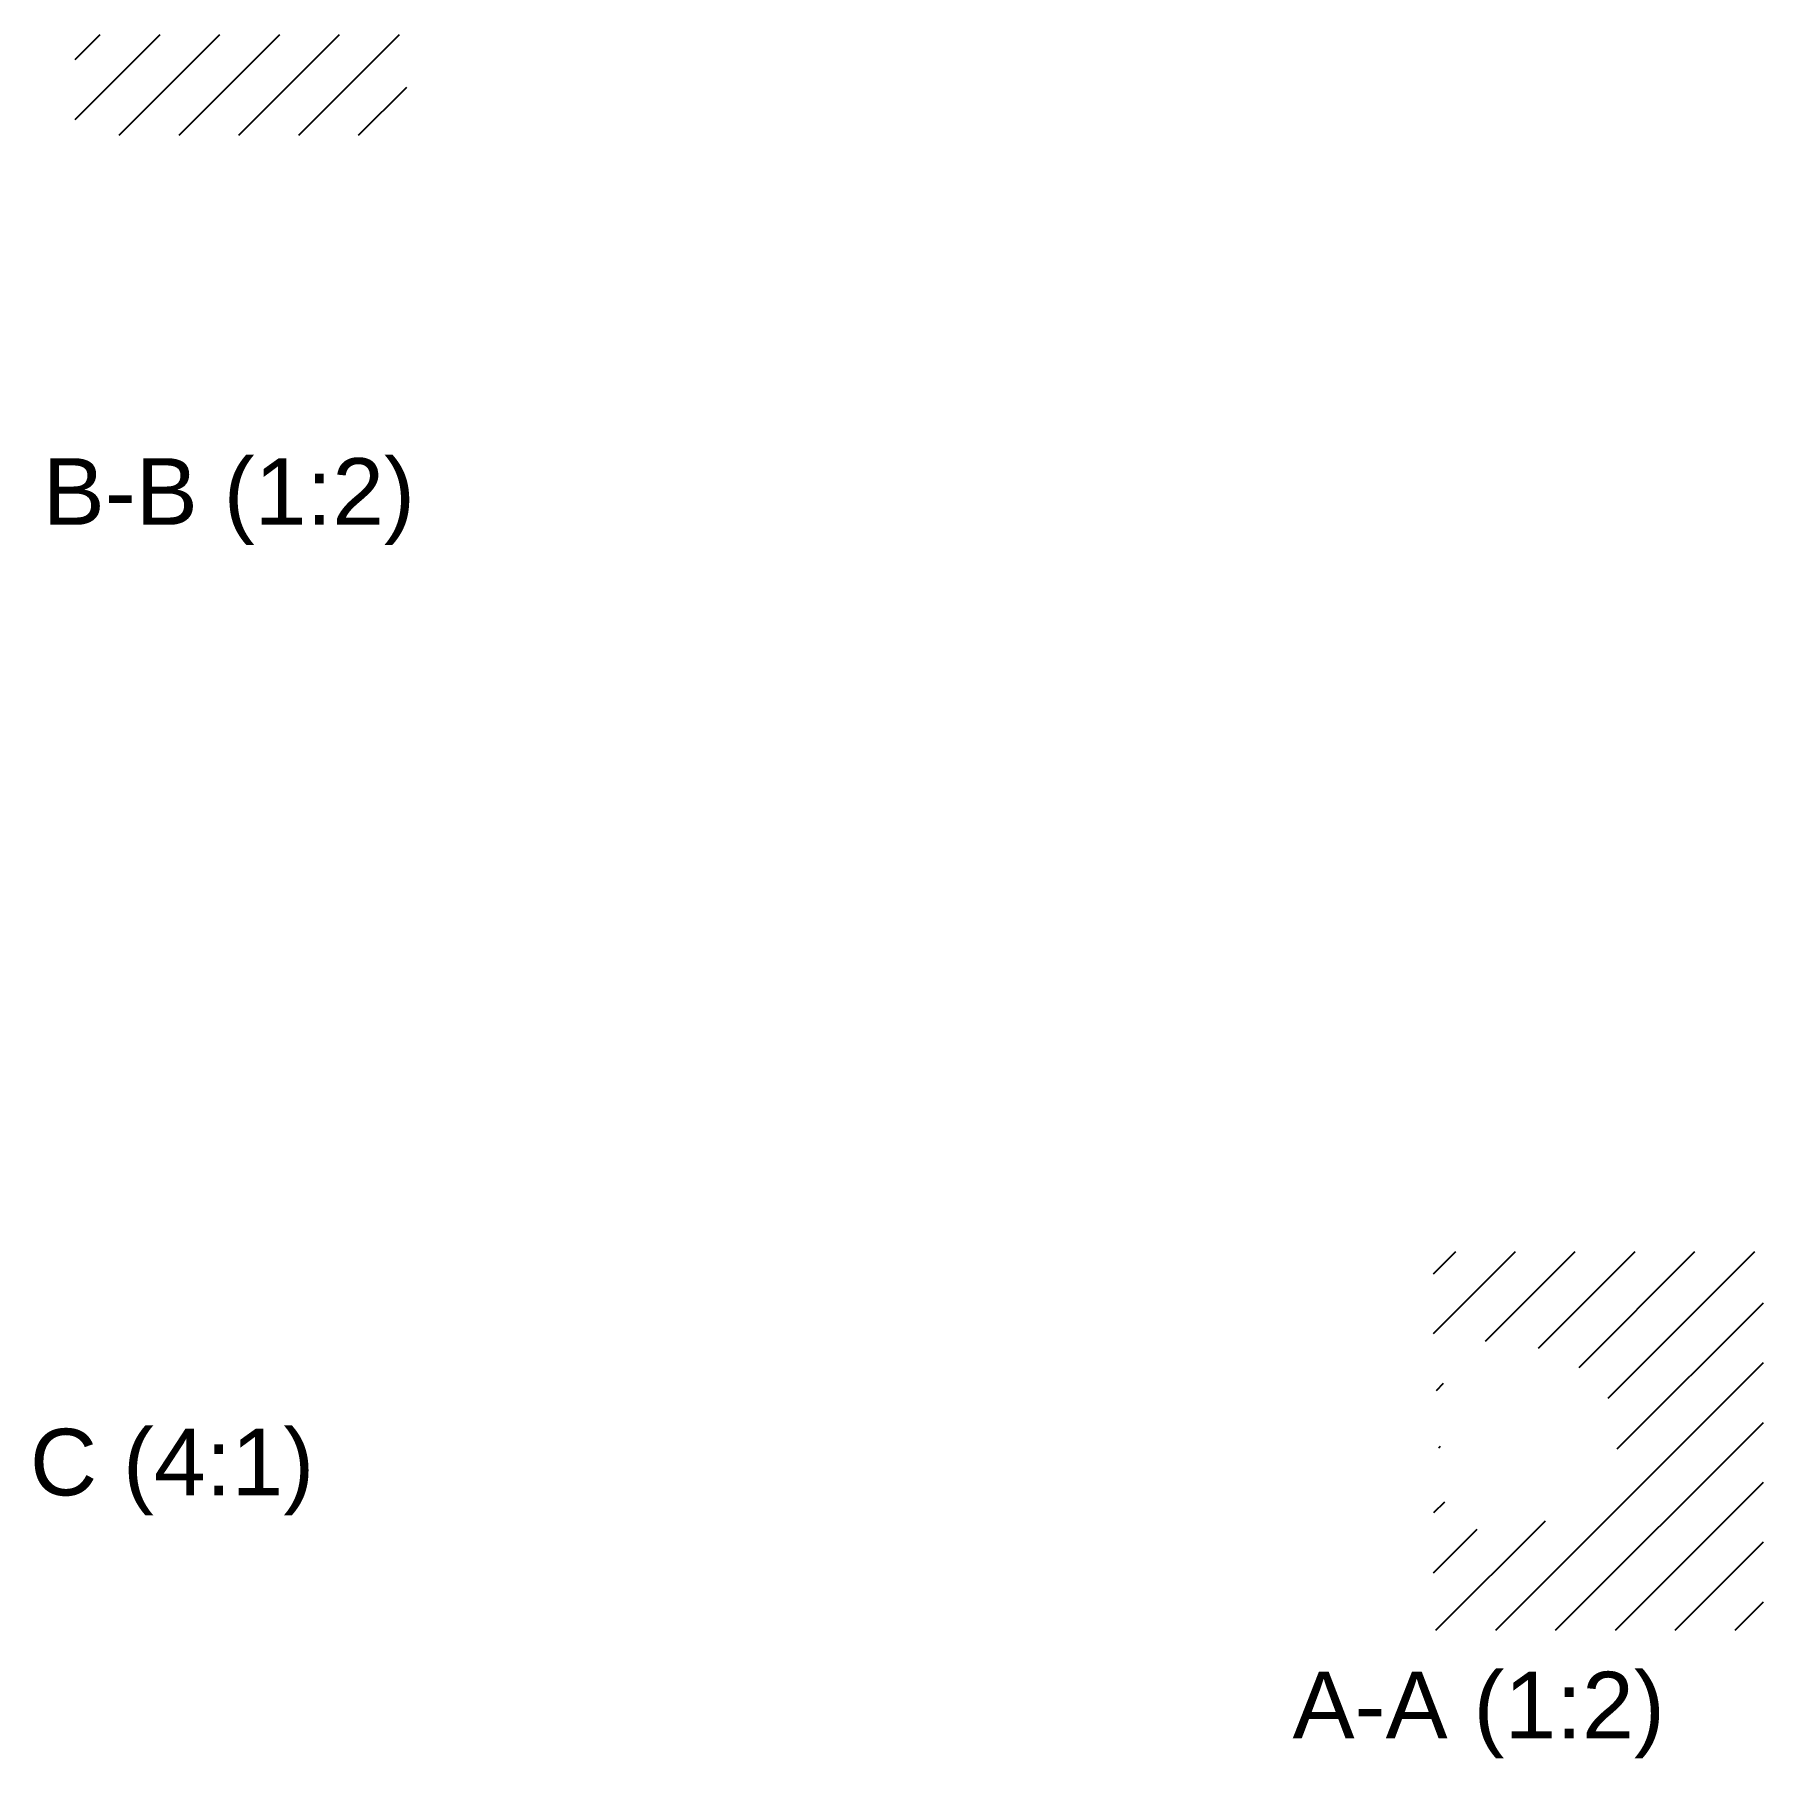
# Paper-space layout 'Layout1' of a CAD drawing. Header units: millimetres. Extents: x 44 to 174, y 32 to 162.
import ezdxf

# ---------------------------------------------------------------- set-up
doc = ezdxf.new("R2010")
doc.units = ezdxf.units.MM
doc.layers.add('MD_Annotation', color=7, linetype='Continuous', lineweight=25)
doc.layers.add('MD_Hatching', color=7, linetype='Continuous', lineweight=25)
doc.styles.get("Standard").update_dxf_attribs({"font": 'arial.ttf'})

psp = doc.layouts.get("Layout1")

# ---------------------------------------------------------------- hatches: boundary and pattern name
at = {"layer": 'MD_Hatching'}
h = psp.add_hatch(dxfattribs=at)
h.set_pattern_fill('ANSI31', color=256, style=0)
edge = h.paths.add_edge_path(flags=0)
edge.add_line((50.71, 154.06), (56.02, 154.06))
edge.add_ellipse((56.66, 147), major_axis=(-10.5, 0), ratio=0.674481, start_angle=266.5291, end_angle=273.4709, ccw=False)
edge.add_line((57.3, 154.06), (72.36, 154.06))
edge.add_line((72.36, 154.06), (72.36, 161.61))
edge.add_line((72.36, 161.61), (47.48, 161.61))
edge.add_line((47.48, 161.61), (47.48, 154.06))
edge.add_line((47.48, 154.06), (50.71, 154.06))
h = psp.add_hatch(dxfattribs=at)
h.set_pattern_fill('ANSI31', color=256, style=0)
edge = h.paths.add_edge_path(flags=0)
edge.add_ellipse((153.72, 56.46), major_axis=(-9.59, 0), ratio=0.738293, start_angle=63.3665, end_angle=296.6335, ccw=False)
edge.add_line((149.42, 50.13), (149.42, 41.85))
edge.add_line((149.42, 41.85), (174.19, 41.85))
edge.add_line((174.19, 41.85), (174.19, 70.27))
edge.add_line((174.19, 70.27), (149.42, 70.27))
edge.add_line((149.42, 70.27), (149.42, 62.79))

# ---------------------------------------------------------------- texts
at = {"layer": 'MD_Annotation', "char_height": 5, "attachment_point": 8}
for s, insert, width in [('B-B (1:2)', (59.01, 123.31), 29.6828), ('C (4:1)', (54.75, 50.46), 23.2469), ('A-A (1:2)', (152.82, 32.22), 30.2149)]:
    psp.add_mtext(s, dxfattribs=dict(at, insert=insert, width=width))

doc.saveas('drawing.dxf')
